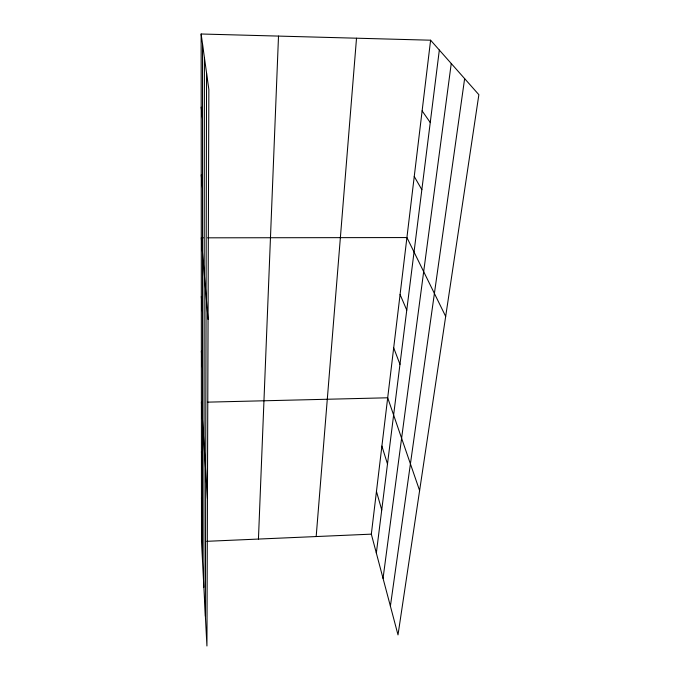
<?xml version="1.0" encoding="UTF-8"?>
<svg xmlns="http://www.w3.org/2000/svg" width="680" height="680" viewBox="0 0 680 680"><rect width="100%" height="100%" fill="white"/><g stroke="black" fill="none" stroke-linecap="round" stroke-linejoin="round"><path stroke-width="1.02" d="M202.512 561.102L202.53 43.987M203.873 587.316L204.425 57.655M205.377 616.123L206.567 73.058M258.442 539.062L278.511 36.091M316.175 536.554L356.515 38.199M430.601 40.205L478.864 94.698L398.012 634.899L371.331 534.149L430.601 40.205L201.135 34L201.493 541.543L206.932 646L208.853 89.479L201.135 34M376.337 553.061L439.331 50.056M383.044 578.374L451.248 63.52M390.397 606.135L464.635 78.633M206.762 541.314L371.331 534.149M207.757 402.144L387.694 397.791L419.611 490.603M203.38 237.822L201.28 237.83L208.063 319.43M207.57 237.822L406.921 237.558L445.68 316.412M422.118 110.874L430.253 122.544M414.248 176.486L421.846 189.678M400.078 294.542L406.767 310.106M393.686 347.837L399.976 364.319M381.897 446.088L387.49 463.998M376.457 491.453L381.743 509.915M201.186 107.151L202.521 119.085M201.237 174.905L202.521 188.462M201.322 296.421L202.521 312.494M201.356 351.118L202.512 368.152M201.391 402.296L207.442 498.576M201.424 451.69L202.512 470.22M201.458 498.015L202.512 517.106"/></g></svg>
